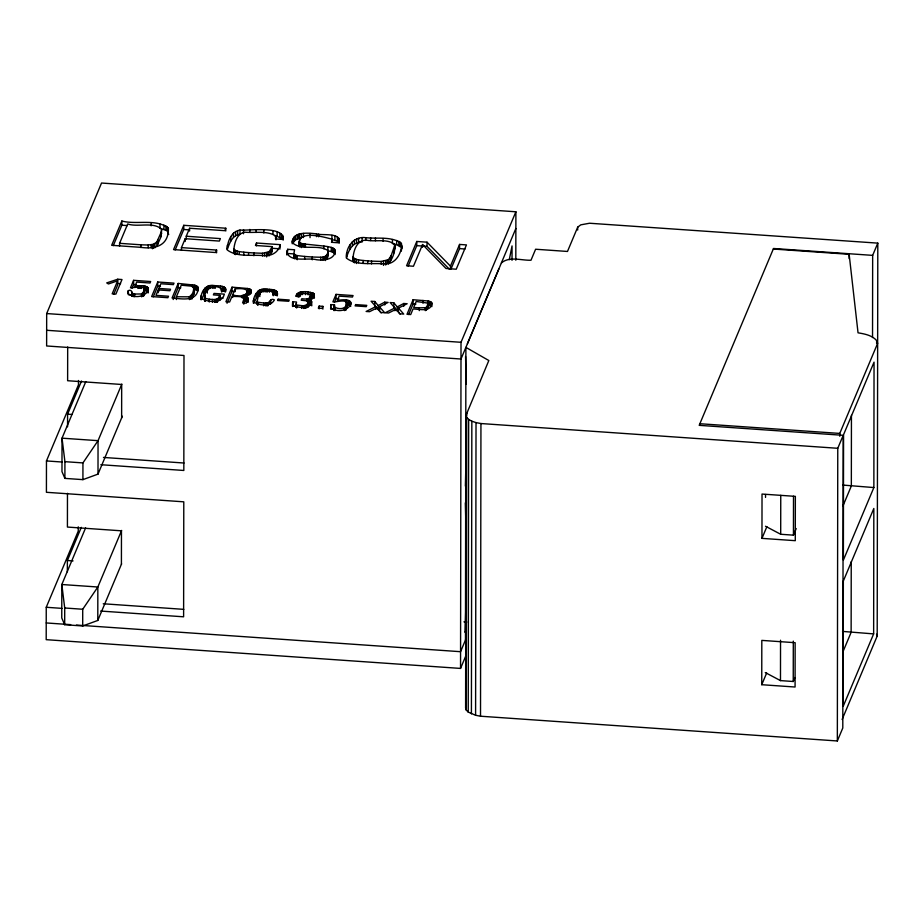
<?xml version="1.0" encoding="UTF-8"?>
<svg xmlns="http://www.w3.org/2000/svg" width="924" height="924" viewBox="0 0 924 924"><rect width="100%" height="100%" fill="white"/><g stroke="black" fill="none" stroke-linecap="round" stroke-linejoin="round"><path stroke-width="1.39" d="M78.263 526.83L78.251 531.138L46.246 607.276L46.2 639.674L460.545 668.422L466.089 655.231M78.471 380.492L78.471 384.8L46.466 460.937L46.419 492.296L183.784 501.824L183.61 616.805L100.624 611.053M515.811 260.221L515.892 211.781L101.536 183.033L46.674 313.559L46.627 345.969L183.992 355.486L183.83 470.466L100.832 464.714M121.587 563.859L97.794 620.454L82.698 625.975L64.68 624.716L64.715 607.992L61.816 584.511L85.597 527.916M122.349 416.204L98.002 474.116L82.917 479.637L64.899 478.389L64.923 461.665L62.024 438.172L85.817 381.577M67.348 571.76L67.371 560.51L81.312 527.35M67.464 493.324L67.417 527.061L121.46 530.815L121.414 564.252M67.567 426.83L67.579 414.171L81.52 381.011M67.683 346.985L67.625 380.723L121.679 384.476L121.633 417.925M82.698 625.975L82.721 609.251L97.84 587.006L121.633 530.411M82.917 479.637L82.941 462.912L98.048 440.667L121.841 384.072M97.794 620.454L97.84 587.006L61.816 584.511L61.758 617.96L64.68 624.716M98.002 474.116L98.048 440.667L62.024 438.172L61.977 471.621L64.899 478.389M117.729 279.233L106.734 282.894L108.42 283.968L117.648 280.815L112.162 293.855L115.881 294.109L122.003 279.533L117.729 279.233L117.637 284.996L113.802 294.121M119.566 246.107L119.577 243.324L127.72 223.955C137.618 227.558 153.523 221.356 161.654 229.314L161.157 236.498L156.826 246.107L156.837 241.926L161.157 232.317L161.654 229.314M113.271 245.657L121.876 225.19L121.876 221.009C136.29 224.994 155.81 218.364 168.341 228.032C169.046 245.576 155.22 249.515 140.956 247.343L111.665 245.31L121.876 221.009M128.205 293.716C126.842 287.225 134.892 290.91 131.785 295.842M128.367 290.552L128.355 294.733L132.074 294.987M131.993 296.073L131.635 292.458M132.282 296.269L131.993 293.289M132.779 296.465L132.282 293.474M133.576 296.662L133.576 293.878L132.779 293.682M132.04 288.253L133.61 284.511L133.61 280.33L150.647 281.52L150.023 283.01L136.694 282.086L134.869 286.44C161.169 281.554 143.37 304.25 128.309 293.774L128.205 290.933M134.661 296.823L134.673 294.04L133.576 293.878M137.872 288.473L137.872 285.678M139.062 288.404L139.074 285.62M140.275 288.415L140.275 285.632M140.898 247.586L140.91 244.802L119.577 243.324M141.58 296.766L141.58 293.971C151.109 284.58 135.193 287.56 130.469 287.814L133.61 280.33M141.476 288.473L141.476 285.689M142.03 296.558L142.03 293.774M142.943 295.807L142.954 293.024M143.439 292.203L143.428 296.385L144.502 293.266L144.502 289.085M144.502 293.266L143.89 285.943M144.075 294.848L144.086 290.667M144.167 292.261L144.167 288.08M144.375 292.55L144.375 288.369M148.302 292.4L145.507 290.459L145.518 286.278M146.673 290.864L146.673 286.683M147.482 291.326L147.494 287.145M148.094 292.989L148.025 287.664M148.21 247.794L148.21 245.01L153.615 244.236L156.837 241.926M151.132 247.586L151.132 244.802M151.166 225.837L151.166 223.042M152.391 248.764L152.391 244.583M153.615 248.417L153.615 244.236M154.932 247.794L154.932 243.613M153.292 296.789L157.75 286.186L157.761 282.005L174.012 283.137L173.377 284.627L160.845 283.76L158.882 288.438L158.87 291.222M157.865 244.306L157.877 240.125M158.247 292.712L158.247 289.928L169.912 290.737L170.536 289.247L158.882 288.438M160.014 224.058L160.002 228.24L167.279 230.873L168.722 234.5M161.157 236.498L161.157 232.317L161.654 233.495M163.952 229.187L163.952 225.006M165.927 229.984L165.939 225.803M167.279 230.873L167.279 226.692M168.33 232.213L168.341 228.032M176.392 299.549L176.403 296.766L181.266 285.181L191.742 286.197L194.144 287.376L194.421 292.088L192.423 298.059L192.423 293.878L194.433 287.907M173.169 299.538L178.182 287.607L178.182 283.425L194.86 285.158L197.782 286.867L198.198 288.577C197.066 302.356 181.173 298.695 172.06 298.002L178.182 283.425M181.451 250.404L181.462 247.62L185.204 238.692L219.346 241.072L220.386 238.611L186.244 236.232L186.244 239.027M175.156 249.942L183.761 229.487L183.761 225.306L225.779 228.216L225.779 231.012M185.204 241.487L185.204 238.692M189.408 299.607L189.408 296.823L192.423 293.878M189.605 231.035L189.605 228.24L224.751 230.677L225.779 228.216M190.344 299.214L190.344 296.431M191.037 298.752L191.049 295.969M191.892 299.122L191.892 294.941M192.55 287.422L192.55 284.638M193.59 286.879L193.59 291.06L194.421 292.088M194.028 294.248L194.144 287.376M194.86 285.158L194.849 289.339L197.782 291.048L197.782 286.867M196.188 289.813L196.188 285.632M197.043 290.298L197.043 286.117M200.843 299.607C200.473 292.354 205.729 283.864 213.883 285.539C217.96 286.082 227.269 284.823 225.641 291.695M201.293 295.518L201.293 299.699L205.22 291.857L207.715 290.39L207.727 286.209M203.58 294.248L203.58 290.067M204.666 300.323C202.668 289.847 213.074 283.218 221.494 288.577L221.725 292.111M204.828 300.877L204.678 297.528M204.989 301.085L204.828 298.094M205.278 301.282L205.22 295.287M205.22 291.857L205.22 287.676M206.583 290.887L206.583 286.706M207.299 293.116L207.299 290.321M209.02 288.646L209.02 285.863M209.286 302.033L209.298 299.237L204.989 298.29M210.614 288.404L210.626 285.62M212.462 302.252L212.462 299.457L209.298 299.237M212.555 288.311L212.555 285.528M213.883 288.323L213.883 285.539M214.564 302.321L214.564 299.538L217.671 298.983L219.993 295.368L213.375 294.906L214.01 293.416L224.336 294.132C222.083 304.227 207.149 302.264 200.878 298.129L200.843 296.812M215.2 288.392L215.2 285.608M215.615 302.287L215.615 299.503M216.378 302.194L216.378 299.411M216.597 252.841L216.609 250.058L181.462 247.62M216.909 302.09L216.909 299.307M217.256 301.975L217.256 299.191M217.671 301.767L217.671 298.983M218.907 300.45L218.907 297.667M219.612 296.281L219.6 300.462L219.993 295.368M220.57 288.854L220.57 286.07M221.494 291.36L221.494 288.577M222.545 286.452L222.534 290.633L224.624 291.499L224.624 287.318M223.804 291.06L223.804 286.879M225.144 291.949L225.144 287.768M225.456 291.037L225.456 288.253M239.997 230.064C231.358 231.404 227.281 241.626 227.304 249.341C229.568 243.174 232.374 235.077 239.986 234.246L239.997 230.064C248.371 230.827 285.123 225.41 282.397 239.432L275.525 238.946L275.71 235.943C267.059 230.411 254.851 233.137 245.091 232.213C235.967 233.264 233.795 245.345 233.657 252.899L234.072 253.65L233.657 248.718M230.781 241.072L230.781 236.891M227.027 303.268L232.04 291.349L232.04 287.168L247.62 288.473L250.704 289.628L251.143 291.614L249.538 294.756L243.751 296.154L247.701 297.667L248.048 301.432M232.686 297.493L232.698 294.71L235.123 288.912C256.318 286.521 246.027 300.104 232.698 294.71M233.425 237.272L233.437 233.091M234.65 249.977L234.638 254.158L235.435 254.62L235.435 250.439L234.084 249.468M235.123 291.707L235.123 288.912M235.632 235.724L235.643 231.543M237.179 253.892L237.179 251.097L235.435 250.439M237.664 234.846L237.676 230.665M239.224 254.4L239.235 251.617L237.179 251.097M242.273 298.059L242.273 295.264M243.52 233.772L243.532 229.591M243.613 297.736L244.063 302.737C246.951 294.525 236.151 297.205 232.063 296.2L229.626 301.998L225.918 301.744L232.04 287.168M243.797 304.169L243.705 295.218M243.809 254.989L243.809 252.206L239.235 251.617M243.832 302.171L243.844 297.99M244.329 297.921L244.34 295.137M247.69 301.848L243.751 300.335L244.779 300.323L244.791 296.142M245.31 300.647L245.264 294.848M246.315 296.743L246.315 293.959M246.408 301.005L246.419 296.823M246.604 296.211L246.604 293.428M247.205 301.42L247.216 297.239M247.216 290.379L247.366 295.796L247.401 290.621M247.493 295.126L247.62 288.473M247.701 297.667L247.84 302.367L247.944 298.082M248.533 255.37L248.544 252.587L243.809 252.206M250.704 289.628L250.693 293.809L248.81 292.92L248.822 288.738M249.63 293.162L249.63 288.981M249.838 232.201L249.838 229.406M250.138 293.393L250.15 289.212M251.109 293.012L251.109 290.228M253.349 303.176C252.968 295.934 258.177 287.456 266.331 289.177C270.686 289.408 279.233 289.004 277.223 295.888M253.823 298.995L253.823 303.176L257.738 295.368L260.268 293.959L260.268 289.778M253.869 255.74L253.881 252.957L248.544 252.587M256.121 297.701L256.133 293.52M256.144 232.478L256.144 229.695M256.502 245.796L256.502 243.012L280.203 244.652L280.203 247.436M257.276 304.423C256.803 298.798 259.344 288.969 266.817 290.725C269.866 290.737 275.086 290.945 273.296 295.703M257.403 304.631L257.161 301.051M257.669 304.851L257.415 301.848M257.738 295.368L257.75 291.187M258.119 305.07L257.669 302.056M259.124 294.433L259.124 290.252M259.84 296.569L259.84 293.774M261.561 292.238L261.561 289.455M262.543 256.052L262.543 253.268L269.103 251.755L272.291 246.639L255.474 245.472L256.502 243.012M263.144 292.03L263.144 289.247M263.687 305.798L263.698 303.014L258.131 302.287M263.848 233.01L263.848 230.226M264.68 255.879L264.68 253.084M265.038 291.949L265.038 289.154M265.685 305.867L265.696 303.084C269.958 304.192 269.947 297.285 274.416 299.907C270.928 307.057 258.778 305.636 253.407 301.778L253.349 300.381M266.331 291.961L266.331 289.177M266.69 305.832L266.69 303.049M266.666 256.918L266.666 252.737M267.406 305.752L267.417 302.957M267.613 292.03L267.625 289.247M267.914 305.648L267.914 302.864M268.029 255.093L268.041 252.31M268.353 305.509L268.353 302.726M269.092 255.936L269.103 251.755M269.531 292.169L269.531 289.374M269.923 304.088L269.935 301.305M270.755 299.642L270.744 303.823M270.732 249.988L270.732 254.169L272.291 250.82L272.291 246.639M271.656 252.321L271.668 248.14M272.153 292.434L272.164 289.651M272.984 234.015L272.984 231.231M273.088 294.941L273.1 292.157M274.139 290.032L274.139 294.213L276.23 295.079L276.241 290.898M275.41 294.64L275.421 290.459M275.999 239.859L275.999 237.075M276.738 295.541L276.75 291.36M277.131 294.791L277.131 292.007M282.686 235.135L282.686 239.316L277.177 236.313L277.177 232.132M279.868 237.237L279.868 233.056M281.439 238.115L281.45 233.934M283.16 240.101L283.16 236.325M286.706 254.805L287.687 249.295L294.571 249.769L293.832 253.707L294.306 258.57L293.832 253.707M287.179 250.508L287.168 254.689L287.687 249.295M292.215 243.763C291.406 230.931 308.501 232.94 316.562 233.888C321.413 235.863 342.642 231.866 338.392 242.781L331.508 242.307L332.201 239.224C324.197 237.191 295.322 228.424 299.526 246.569L299.584 239.697M292.804 301.767L292.585 306.456L292.804 301.767L296.512 302.021L295.946 306.676M292.7 239.247L292.689 243.428L295.391 239.893L301.397 237.757L301.397 233.576M293.832 241.43L293.832 237.249M294.918 257.634L294.317 254.389L293.832 257.888M295.391 239.893L295.403 235.712M295.796 258.015L295.796 255.232L294.918 254.851M296.061 307.253L295.946 303.892M296.234 307.484L296.061 304.47M296.442 307.646L296.234 304.701M296.847 307.831L296.454 304.851M297.02 296.65L297.02 293.867C301.663 290.413 308.997 291.43 313.941 293.67L314.414 298.002M297.205 238.889L297.216 234.708M297.228 259.771L297.228 255.59L295.796 255.232M298.209 292.873L298.198 297.054L300.034 296.315L300.046 292.134M298.29 238.473L298.29 234.292M299.145 296.592L299.157 292.411M299.48 238.126L299.492 233.945M299.85 246.916L299.214 241.626M300.335 245.819L299.861 242.735M301.085 294.733L301.085 291.949M301.409 247.62L301.42 243.439L300.335 243.035M301.755 308.443L301.755 305.648L296.858 305.036M302.598 294.606L302.61 291.811M302.737 246.523L302.737 243.74L301.42 243.439M303.465 237.583L303.465 233.402M303.661 308.501L303.661 305.717L306.883 304.908L308.269 301.905L306.907 300.843L301.212 300.231L301.836 298.729C304.943 299.145 310.603 299.861 310.603 295.149L308.939 293.797L302.829 293.393L301.259 293.786L299.33 296.442L295.622 296.188L297.02 293.867M304.065 246.743L304.065 243.959L302.737 243.74M304.608 308.443L304.608 305.659M304.643 259.228L304.654 256.445L297.228 255.59M305.278 308.35L305.29 305.567M305.44 246.916L305.44 244.121L304.065 243.959M305.463 294.664L305.474 291.868M305.89 308.2L305.89 305.417M306.883 307.704L306.883 304.908M307.299 307.299L307.299 304.516M307.253 301.686L307.253 298.902M307.519 306.987L307.519 304.204M307.669 306.664L307.68 303.881M308.096 302.899L308.085 307.08L308.269 301.905M307.923 301.582L307.923 298.787M308.154 294.848L308.154 292.053M309.424 300.184L311.388 301.155L311.376 305.336L309.424 304.366L309.424 300.184L307.981 299.803L312.462 298.81L314.414 295.218M309.725 300.519L309.736 297.724M309.956 300.104L309.956 297.32M310.037 237.664L310.048 233.483M310.36 300.531L310.372 294.548M310.579 292.33L310.591 299.33L310.002 298.394M310.649 304.851L310.66 300.67M313.941 293.67L313.929 297.851L311.7 296.743L311.711 292.562M311.769 305.844L311.388 301.155M312.254 259.794L312.266 257.011L304.654 256.445M312.786 297.089L312.786 292.908M313.479 297.459L313.49 293.278M316.562 236.671L316.562 233.888M318.688 236.821L318.688 234.026M319.173 308.882L319.173 306.087L322.88 306.352L322.88 309.136M320.778 260.048L320.778 257.253C324.717 257.761 328.216 254.874 328.205 250.82C318.849 243.624 301.571 251.34 292.423 242.7L292.215 240.968M322.869 259.863L322.869 257.068M323.85 259.69L323.862 256.907M323.943 248.868L323.943 246.073L305.44 244.121M324.751 259.459L324.751 256.664M325.444 260.545L325.444 256.364M326.842 254.955L326.83 259.136L328.193 255.001L328.205 250.82M327.604 257.646L327.604 253.465M323.943 246.073L327.766 246.593L328.193 255.001M327.951 254.343L327.962 250.161M330.792 304.585L330.63 309.147L334.5 309.032L334.511 304.851L330.792 304.585L330.734 307.808C345.795 318.283 363.594 295.599 337.295 300.485L339.131 296.13L352.448 297.054L353.072 295.553L336.047 294.375L332.894 301.848C336.59 302.506 347.609 297.99 346.512 304.712C345.391 309.887 336.74 309.378 334.061 306.491L334.511 304.851M335.112 254.539L333.876 252.795L331.266 251.582L331.266 247.401L327.766 246.593M331.935 235.354L331.935 239.535L337.399 241.164L338.981 242.446L338.993 238.265M332.201 242.019L332.201 239.224M332.732 252.137L332.744 247.955L331.266 247.401M333.876 252.795L333.887 248.614L332.744 247.955M334.061 310.672L334.061 306.491M334.211 309.875L334.222 307.091M334.419 310.118L334.373 305.174M334.707 253.638L334.707 249.457L333.887 248.614M334.707 310.302L334.707 307.519M334.904 240.217L334.904 236.036M335.112 253.141L334.707 249.457M335.204 310.51L335.204 307.715M334.465 302.298L336.036 298.556L336.047 294.375M337.399 241.164L337.399 236.983M338.369 241.765L338.38 237.583M339.293 243.151L339.304 238.97M344.456 310.603L344.467 307.819M345.38 309.852L345.38 307.068M345.853 310.429L345.865 306.248M346.604 302.125L346.5 308.893L346.327 299.988M401.94 248.648L401.374 243.335C391.58 236.082 377.373 238.981 365.754 237.687C354.331 235.92 345.738 246.639 346.546 257.461C348.579 250.496 352.564 242.169 360.961 242.238M346.927 307.299L346.812 302.414M350.727 306.445L347.944 304.504L347.944 300.323M349.099 304.897L349.099 300.716M349.919 305.359L349.919 301.178M350.104 249.03L350.104 244.848M350.439 305.89L350.45 301.709M350.739 305.047L350.739 302.264M352.379 245.645L352.391 241.464M352.933 256.918L353.511 262.035L352.922 261.099C352.795 252.691 356.017 239.408 366.736 240.228C375.479 242.076 387.814 238.207 394.918 244.745C395.287 251.582 392.746 258.697 388.38 263.906L388.38 259.725L391.152 255.682L394.918 244.745M354.042 258.281L354.042 262.462L354.712 262.855L354.724 258.674L353.511 257.854M354.458 244.109L354.469 239.928M356.433 263.536L356.445 259.355L354.724 258.674M356.629 243.127L356.641 238.946M358.477 262.659L358.489 259.875L356.445 259.355M358.662 242.573L358.662 238.392M362.104 242.065L362.116 237.884M363.051 263.259L363.063 260.476L358.489 259.875M365.754 240.471L365.754 237.687M367.775 263.64L367.787 260.857L363.063 260.476M370.616 240.506L370.616 237.711M371.529 263.906L371.529 261.111L367.787 260.857M375.814 309.413L375.814 306.618L371.113 301.236L374.786 301.49L374.786 305.671L377.35 308.743M375.433 240.76L375.444 237.965M374.786 301.49L378.205 305.59L378.205 309.771L380.376 308.628M378.205 305.59L384.731 302.171L388.126 302.414L379.418 306.768L379.406 310.949L381.173 312.947M381.162 264.229L381.162 261.446L388.38 259.725M383.09 241.28L383.09 238.496M383.518 265.419L383.529 261.238M384.731 304.966L384.731 302.171M385.712 265.015L385.724 260.834M387.214 263.132L387.214 260.337M390.124 261.931L390.136 257.75M391.141 259.863L391.152 255.682M392.434 243.705L392.434 239.524M393.82 302.806L393.82 306.987L397.239 311.088L397.239 306.907L393.82 302.806L390.147 302.552L394.848 307.946L394.848 310.73M394.121 252.783L394.132 248.602M394.906 248.926L394.433 243.89M401.374 243.335L401.374 247.517L396.673 244.641L396.685 240.459M397.239 306.907L403.765 303.499L407.161 303.73L398.452 308.085L398.44 312.266L400.207 314.264M398.845 245.438L398.856 241.256M400.231 246.258L400.231 242.076M401.293 251.178L401.94 245.865M403.765 306.283L403.765 303.499M408.651 314.507L413.109 303.904L413.109 299.723L428.228 300.993L431.785 302.91C431.427 312.635 419.126 309.032 413.051 308.951L410.695 314.553L406.987 314.299L413.109 299.723M408.177 266.112L416.782 245.645L416.782 241.464L427.027 242.18L450.45 266.124L450.45 268.907M419.288 310.626L419.288 307.842L413.686 307.449L416.193 301.478L428.008 303.13L426.98 306.525L425.756 307.669L419.288 307.842M422.58 247.309L422.58 244.525L445.992 268.491L456.237 269.207L466.447 244.906L459.575 244.433L450.45 266.124M422.973 303.188L422.973 300.404M425.259 310.614L425.271 307.831M425.745 310.464L425.756 307.669M426.299 310.164L426.299 307.38M426.715 309.748L426.726 306.964M426.969 309.309L426.98 306.525M449.468 269.3L427.027 246.362L427.027 242.18M428.008 303.13L427.985 308.293L427.593 302.737M427.812 307.08L427.812 302.899M428.112 307.646L428.228 300.993M431.404 302.24L431.404 306.422L429.429 305.44L429.441 301.259M430.249 305.682L430.249 301.501M430.896 305.994L430.896 301.813M431.808 306.641L431.785 302.91M450.981 269.023L459.563 248.614L459.575 244.433M460.545 668.422L461.018 342.296L515.892 211.781M465.338 502.841L466.135 533.229M465.373 486.116L466.193 453.083M465.557 356.514L466.193 384.165M465.465 640.055L465.892 347.389L488.831 360.522L466.031 415.211L465.604 707.876L466.25 710.048L468.237 712.092L475.594 715.28L480.515 716.216L837.34 740.967L842.792 727.996L843.219 435.32L699.191 425.34L773.527 248.487L872.66 255.37L877.8 243.127L589.558 223.238L580.78 224.844L577.696 227.154L567.486 251.455L535.608 249.237L530.988 260.233C521.586 260.614 509.424 255.983 501.374 262.97M466.25 710.048L466.678 417.382L466.031 415.211M466.747 415.927L466.759 413.04M468.237 712.092L468.653 419.427L466.678 417.382M471.413 713.871L471.841 421.205L468.653 419.427M475.594 715.28L476.022 422.603L471.841 421.205M480.515 716.216L480.942 423.538L476.022 422.603M512.023 260.325L512.046 245.923L509.274 259.702M577.685 230.041L577.696 227.154M761.746 684.707L761.815 640.39L795.137 642.7L795.079 687.017L761.746 684.707L766.654 673.03M761.965 538.369L762.023 494.051L795.356 496.361L795.287 540.679L761.965 538.369L766.862 526.703M765.534 497.401L765.534 494.525M794.894 677.546L793.242 681.496L780.48 680.607L780.537 640.24M796.211 528.586L793.45 535.158L780.699 534.268L780.757 495.345M793.242 681.496L793.3 641.129M793.45 535.158L793.508 496.234M837.34 740.967L837.768 448.29L843.219 435.32M839.766 436.243L839.766 433.425L877.627 343.358L876.645 340.586C872.048 335.239 864.645 333.934 858.038 332.813L849.144 254.296L773.296 249.03M849.133 258.616L849.144 254.296M851.235 561.688L851.131 632.339L843.369 650.796M851.443 415.361L851.339 486.001L843.023 505.774M872.533 337.549L872.66 255.37M873.642 633.899L873.827 508.466L843.346 580.988L843.162 706.41L873.642 633.899L842.538 631.404M873.861 487.56L874.046 362.139L843.566 434.65L843.381 560.083L873.861 487.56L842.746 485.065M876.645 343.462L876.645 340.586M842.122 719.473L877.199 636.035L877.8 243.127M286.706 252.021C289.997 262.924 307.75 257.322 316.701 259.76C323.527 260.626 335.285 259.76 335.112 250.358M466.181 593.728L465.153 632.455L466.262 629.81M225.652 288.912L225.133 291.106L221.413 290.841L221.725 289.327M248.059 298.648L246.338 303.153L242.573 302.899L244.075 298.556M299.214 245.807L300.092 242.885M352.922 261.099L353.442 258.547M233.657 252.899L234.188 250.416M273.308 292.92L272.869 294.606L276.588 294.872L277.235 293.104M227.316 245.16L227.165 249.896C237.237 257.588 252.183 254.423 264.229 255.694C271.483 256.167 278.702 252.229 280.203 244.652M346.558 253.28L346.385 258.096C356.56 265.985 371.875 262.705 384.095 263.918C393.428 264.761 399.572 256.895 401.293 248.394M292.585 302.275L292.538 305.174C297.886 307.692 310.787 310.141 311.769 301.663M465.604 707.876L466.331 705.705M157.761 282.005L151.628 296.592L167.879 297.713L168.503 296.223L155.971 295.345L158.247 289.928M183.761 225.306L173.55 249.595L215.569 252.518L216.609 250.058M186.244 236.232L189.605 228.24M319.173 306.087L318.306 308.142L322.026 308.408L322.88 306.352M416.782 241.464L406.572 265.765L413.444 266.239L422.58 244.525M515.858 228.505L460.995 359.02L46.65 330.284M466.112 638.507L460.568 651.697L76.438 625.051M375.814 306.618L366.123 311.469L369.519 311.7L377.004 307.958L380.988 312.497L384.696 312.751L379.418 306.768M394.848 307.946L385.169 312.786L388.554 313.017L396.038 309.286L400.023 313.813L403.73 314.068L398.452 308.085M141.58 293.971L134.673 294.04M189.408 296.823L176.403 296.766M309.84 303.834L307.969 303.984L309.424 304.366M244.779 300.323L245.807 300.265M140.91 244.802L148.21 245.01M312.266 257.011L320.778 257.253M301.755 305.648L303.661 305.717M371.529 261.111L381.162 261.446M263.698 303.014L265.696 303.084M253.881 252.957L262.543 253.268M212.462 299.457L214.564 299.538M121.876 225.19L127.454 225.583M183.761 229.487L189.362 229.88M416.782 245.645L427.027 246.362M459.563 248.614L465.061 248.995M271.829 248.256L280.203 248.833M287.687 253.476L294.56 253.95M498.81 269.08L467.405 343.763M117.718 283.414L120.57 283.61M133.61 284.511L136.452 284.719M157.75 286.186L160.464 286.382M178.182 287.607L180.827 287.791M232.04 291.349L234.615 291.522M336.036 298.556L338.877 298.752M413.109 303.904L415.927 304.1M219.161 297.955L223.042 298.221M292.793 305.948L296.512 306.202M46.674 313.559L461.018 342.296M699.861 423.723L839.766 433.425M480.942 423.538L837.768 448.29M67.579 414.171L71.853 414.472M103.476 457.438L183.992 463.016M64.923 461.665L82.941 462.912M46.466 460.937L62.197 462.035M67.371 560.51L73.054 560.903M463.952 621.84L466.816 622.048M103.257 603.765L183.784 609.355M64.715 607.992L82.721 609.251M46.246 607.276L61.989 608.373M46.223 622.949L70.686 624.647M346.315 304.169L347.944 304.504M143.89 290.124L145.507 290.459M310.579 296.512L311.7 296.743M274.382 235.712L277.177 236.313M428.228 305.174L429.429 305.44M247.62 292.654L248.81 292.92M393.497 243.936L396.673 244.641M327.766 250.774L331.266 251.582M765.488 526.241L780.699 534.268M765.28 672.568L780.48 680.607M876.541 634.176L877.199 636.035M278.112 299.203L277.558 300.508L288.704 301.282L289.247 299.977L278.112 299.203M355.648 304.585L355.093 305.89L366.239 306.664L366.782 305.359L355.648 304.585"/></g></svg>
